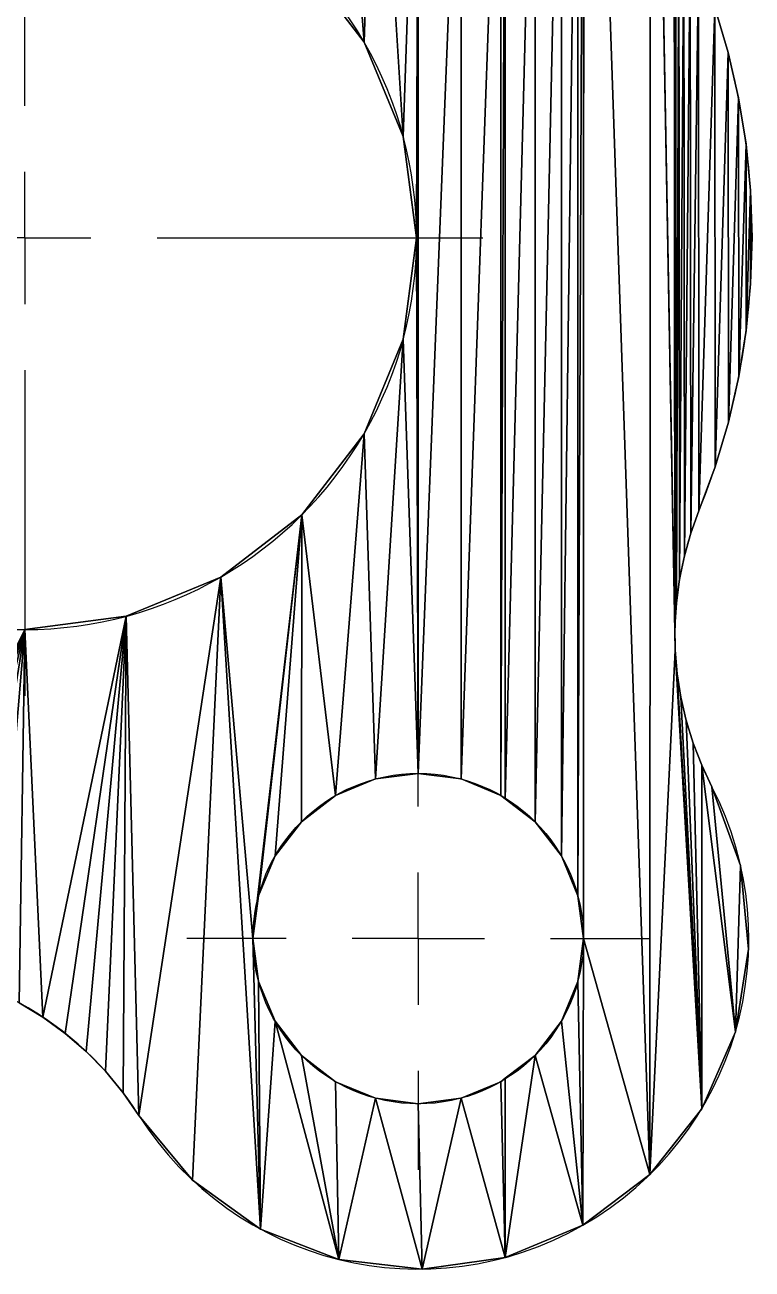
# Model space of a CAD drawing. Header units: inches. Extents: x 403 to 754, y 850 to 935.
# Drawn here: x 723.99 to 751.93, y 852.12 to 899.93 of the extents above; entities that cross this region are included whole.
import ezdxf

# ---------------------------------------------------------------- set-up
doc = ezdxf.new("R2010")
doc.units = ezdxf.units.IN
doc.header["$MEASUREMENT"] = 0
doc.layers.get('0').update_dxf_attribs({"true_color": 0xff5454})
doc.layers.add('INSPECTION_DIMENSIONS', color=7, linetype='Continuous', true_color=0xffffff)

# ---------------------------------------------------------------- blocks, each defined once
blk = doc.blocks.new('SW_CENTERMARKSYMBOL_11')
at = {"layer": 'INSPECTION_DIMENSIONS'}
for p, q in [((0, 5.08), (0, 17.5895)), ((0, 0), (0, 2.54)), ((-5.08, 0), (-17.5895, 0)), ((0, 0), (-2.54, 0)), ((0, 0), (0, -2.54)), ((0, 0), (2.54, 0)), ((5.08, 0), (17.5895, 0)), ((0, -5.08), (0, -17.5895))]:
    blk.add_line(p, q, dxfattribs=at)
blk = doc.blocks.new('SW_CENTERMARKSYMBOL_13')
at = {"layer": 'INSPECTION_DIMENSIONS'}
for p, q in [((0, 5.08), (0, 8.89)), ((0, 0), (0, 2.54)), ((-5.08, 0), (-8.89, 0)), ((0, 0), (-2.54, 0)), ((0, 0), (0, -2.54)), ((0, 0), (2.54, 0)), ((5.08, 0), (8.89, 0)), ((0, -5.08), (0, -8.89))]:
    blk.add_line(p, q, dxfattribs=at)
blk = doc.blocks.new('Group_1')
for p, q in [((332.692, 47.149, 10), (332.692, 47.149)), ((346.674, 46.753), (346.674, 46.753, 10)), ((347.076, 45.003), (347.076, 45.003, 10)), ((334.196, 43.519, 10), (334.196, 43.519)), ((347.365, 43.231), (347.365, 43.231, 10)), ((347.54, 41.445), (347.54, 41.445, 10)), ((334.708, 39.624, 10), (334.708, 39.624)), ((347.599, 39.65), (347.599, 39.65, 10)), ((347.543, 37.856), (347.543, 37.856, 10)), ((347.372, 36.069), (347.372, 36.069, 10)), ((334.196, 35.729, 10), (334.196, 35.729)), ((347.086, 34.297), (347.086, 34.297, 10)), ((346.688, 32.546), (346.688, 32.546, 10)), ((332.692, 32.099, 10), (332.692, 32.099)), ((346.177, 30.825), (346.177, 30.825, 10)), ((330.301, 28.982, 10), (330.301, 28.982)), ((345.558, 29.14), (345.558, 29.14, 10)), ((345.246, 28.283), (345.246, 28.283, 10)), ((344.997, 27.405), (344.997, 27.405, 10)), ((327.184, 26.591, 10), (327.184, 26.591)), ((344.811, 26.512), (344.811, 26.512, 10)), ((344.69, 25.608), (344.69, 25.608, 10)), ((323.554, 25.087, 10), (323.554, 25.087)), ((344.634, 24.697), (344.634, 24.697, 10)), ((344.643, 23.785), (344.643, 23.785, 10)), ((344.719, 22.876), (344.719, 22.876, 10)), ((344.859, 21.974), (344.859, 21.974, 10)), ((345.063, 21.085), (345.063, 21.085, 10)), ((345.331, 20.213), (345.331, 20.213, 10)), ((345.661, 19.362), (345.661, 19.362, 10)), ((333.128, 18.834, 10), (333.128, 18.834)), ((334.772, 19.05, 10), (334.772, 19.05)), ((336.415, 18.834, 10), (336.415, 18.834)), ((331.597, 18.199, 10), (331.597, 18.199)), ((337.947, 18.199, 10), (337.947, 18.199)), ((346.051, 18.538), (346.051, 18.538, 10)), ((338.117, 18.069, 10), (338.117, 18.069)), ((330.282, 17.19, 10), (330.282, 17.19)), ((339.262, 17.19, 10), (339.262, 17.19)), ((329.273, 15.875, 10), (329.273, 15.875)), ((340.271, 15.875, 10), (340.271, 15.875)), ((347.157, 15.509), (347.157, 15.509, 10)), ((328.638, 14.344, 10), (328.638, 14.344)), ((340.906, 14.344, 10), (340.906, 14.344)), ((328.422, 12.7, 10), (328.422, 12.7)), ((341.122, 12.7, 10), (341.122, 12.7)), ((347.466, 12.3), (347.466, 12.3, 10)), ((328.638, 11.056, 10), (328.638, 11.056)), ((340.906, 11.056, 10), (340.906, 11.056)), ((320.347, 9.685), (320.347, 9.685, 10)), ((329.273, 9.525, 10), (329.273, 9.525)), ((340.271, 9.525, 10), (340.271, 9.525)), ((346.956, 9.116), (346.956, 9.116, 10)), ((321.208, 9.059), (321.208, 9.059, 10)), ((322.013, 8.363), (322.013, 8.363, 10)), ((330.282, 8.21, 10), (330.282, 8.21)), ((339.262, 8.21, 10), (339.262, 8.21)), ((322.758, 7.601), (322.758, 7.601, 10)), ((331.597, 7.201, 10), (331.597, 7.201)), ((337.947, 7.201, 10), (337.947, 7.201)), ((338.117, 7.331, 10), (338.117, 7.331)), ((323.436, 6.78), (323.436, 6.78, 10)), ((333.128, 6.566, 10), (333.128, 6.566)), ((334.772, 6.35, 10), (334.772, 6.35)), ((336.415, 6.566, 10), (336.415, 6.566)), ((324.042, 5.905), (324.042, 5.905, 10)), ((345.661, 6.164), (345.661, 6.164, 10)), ((326.099, 3.423), (326.099, 3.423, 10)), ((343.664, 3.632), (343.664, 3.632, 10)), ((328.715, 1.538), (328.715, 1.538, 10)), ((341.094, 1.685), (341.094, 1.685, 10)), ((331.721, 0.372), (331.721, 0.372, 10)), ((334.924, 0.001), (334.924, 0.001, 10)), ((338.117, 0.448), (338.117, 0.448, 10))]:
    blk.add_line(p, q)
at = {"color": 7, "true_color": 0xffffff}
for centre in [(334.772, 12.7, 10), (334.772, 12.7)]:
    blk.add_circle(centre, 6.35, dxfattribs=at)
for centre in [(319.659, 39.624, 10), (319.659, 39.624)]:
    blk.add_arc(centre, 15.05, 269.9999, 90)
for centre, radius, start, end in [((319.659, 39.624, 10), 27.94, 337.9623, 22.1462), ((319.659, 39.624), 27.94, 337.9623, 22.1462), ((357.33, 24.375, 10), 12.7, 157.9623, 207.3647), ((357.33, 24.375), 12.7, 157.9623, 207.3647), ((334.772, 12.7, 10), 12.7, 212.3439, 27.3647), ((334.772, 12.7), 12.7, 212.3439, 27.3647), ((313.313, -0.889, 10), 12.7, 32.3439, 90), ((313.313, -0.889), 12.7, 32.3439, 90)]:
    blk.add_arc(centre, radius, start, end, dxfattribs=at)
at = {"layer": 'INSPECTION_DIMENSIONS'}
for name, p in [('SW_CENTERMARKSYMBOL_11', (319.659, 39.624)), ('SW_CENTERMARKSYMBOL_13', (334.772, 12.7))]:
    blk.add_blockref(name, p, dxfattribs=at)
mesh = blk.add_polyface()
corners = [(328.422, 66.675, 10), (330.301, 50.266, 10), (327.184, 52.657, 10), (328.638, 65.031, 10), (329.273, 63.5, 10), (330.282, 62.185, 10), (331.597, 61.176, 10), (332.692, 47.149, 10), (333.128, 60.541, 10), (334.196, 43.519, 10), (334.772, 60.325, 10), (334.708, 39.624, 10), (293.338, 52.657, 10), (263.345, 67.691, 10), (313.394, 67.691, 10), (296.968, 54.161, 10), (300.863, 54.673, 10), (319.659, 54.673, 10), (314.451, 67.735, 10), (315.501, 67.867, 10), (316.537, 68.086, 10), (317.551, 68.391, 10), (318.535, 68.778, 10), (319.484, 69.247, 10), (320.391, 69.793, 10), (323.554, 54.161, 10), (321.249, 70.412, 10), (322.053, 71.101, 10), (322.796, 71.854, 10), (323.475, 72.667, 10), (324.083, 73.533, 10), (326.152, 76.001, 10), (328.775, 77.87, 10), (328.47, 67.036, 10), (328.638, 68.319, 10), (329.273, 69.85, 10), (331.783, 79.018, 10), (330.282, 71.165, 10), (331.597, 72.174, 10), (333.128, 72.809, 10), (334.984, 79.373, 10), (334.772, 73.025, 10), (334.772, 19.05, 10), (336.415, 60.541, 10)]
mesh.append_faces([[corners[k] for k in face] for face in [(1, 6, 7), (7, 8, 9), (9, 10, 11), (12, 14, 15), (15, 14, 16), (16, 14, 17), (17, 24, 25), (25, 30, 2), (0, 32, 33), (33, 32, 34), (34, 32, 35), (35, 36, 37), (37, 36, 38), (38, 36, 39), (39, 40, 41)]], dxfattribs={"vtx0": -1, "vtx1": -1})
mesh.append_faces([[corners[k] for k in face] for face in [(2, 32, 0), (42, 11, 10)]], dxfattribs={"vtx0": -1, "vtx1": -1, "vtx2": -1})
mesh.append_faces([[corners[k] for k in face] for face in [(0, 1, 2), (1, 0, 3), (1, 3, 4), (1, 4, 5), (1, 5, 6), (7, 6, 8), (9, 8, 10), (12, 13, 14), (17, 14, 18), (17, 18, 19), (17, 19, 20), (17, 20, 21), (17, 21, 22), (17, 22, 23), (17, 23, 24), (25, 24, 26), (25, 26, 27), (25, 27, 28), (25, 28, 29), (25, 29, 30), (2, 30, 31), (2, 31, 32), (35, 32, 36), (39, 36, 40), (42, 10, 43)]], dxfattribs={"vtx0": -1, "vtx2": -1})
mesh = blk.add_polyface()
corners = [(328.422, 66.675), (330.301, 50.266), (327.184, 52.657), (328.638, 65.031), (329.273, 63.5), (330.282, 62.185), (331.597, 61.176), (332.692, 47.149), (333.128, 60.541), (334.196, 43.519), (334.772, 60.325), (334.708, 39.624), (293.338, 52.657), (263.345, 67.691), (313.394, 67.691), (296.968, 54.161), (300.863, 54.673), (319.659, 54.673), (314.451, 67.735), (315.501, 67.867), (316.537, 68.086), (317.551, 68.391), (318.535, 68.778), (319.484, 69.247), (320.391, 69.793), (323.554, 54.161), (321.249, 70.412), (322.053, 71.101), (322.796, 71.854), (323.475, 72.667), (324.083, 73.533), (326.152, 76.001), (328.775, 77.87), (328.47, 67.036), (328.638, 68.319), (329.273, 69.85), (331.783, 79.018), (330.282, 71.165), (331.597, 72.174), (333.128, 72.809), (334.984, 79.373), (334.772, 73.025), (334.772, 19.05), (336.415, 60.541)]
mesh.append_faces([[corners[k] for k in face] for face in [(1, 6, 7), (7, 8, 9), (9, 10, 11), (12, 14, 15), (15, 14, 16), (16, 14, 17), (17, 24, 25), (25, 30, 2), (0, 32, 33), (33, 32, 34), (34, 32, 35), (35, 36, 37), (37, 36, 38), (38, 36, 39), (39, 40, 41)]], dxfattribs={"vtx0": -1, "vtx1": -1})
mesh.append_faces([[corners[k] for k in face] for face in [(2, 32, 0), (42, 11, 10)]], dxfattribs={"vtx0": -1, "vtx1": -1, "vtx2": -1})
mesh.append_faces([[corners[k] for k in face] for face in [(0, 1, 2), (1, 0, 3), (1, 3, 4), (1, 4, 5), (1, 5, 6), (7, 6, 8), (9, 8, 10), (12, 13, 14), (17, 14, 18), (17, 18, 19), (17, 19, 20), (17, 20, 21), (17, 21, 22), (17, 22, 23), (17, 23, 24), (25, 24, 26), (25, 26, 27), (25, 27, 28), (25, 28, 29), (25, 29, 30), (2, 30, 31), (2, 31, 32), (35, 32, 36), (39, 36, 40), (42, 10, 43)]], dxfattribs={"vtx0": -1, "vtx2": -1})
mesh = blk.add_polyface()
corners = [(334.772, 73.025, 10), (334.984, 79.373, 10), (336.415, 72.809, 10), (338.172, 78.912, 10), (337.947, 72.174, 10), (339.262, 71.165, 10), (341.14, 77.663, 10), (340.271, 69.85, 10), (340.906, 68.319, 10), (341.122, 66.675, 10), (341.122, 12.7, 10), (343.699, 75.708, 10), (344.615, 55.538, 10), (344.605, 54.621, 10), (345.684, 73.172, 10), (344.691, 56.452, 10), (344.832, 57.358, 10), (345.039, 58.251, 10), (345.309, 59.127, 10), (345.643, 59.981, 10), (346.036, 60.81, 10), (346.968, 70.218, 10), (347.15, 63.832, 10), (347.467, 67.036, 10), (344.661, 53.706, 10), (344.634, 24.697, 10), (344.69, 25.608, 10), (344.784, 52.797, 10), (344.811, 26.512, 10), (344.971, 51.899, 10), (344.997, 27.405, 10), (345.223, 51.018, 10), (345.246, 28.283, 10), (345.538, 50.157, 10), (345.558, 29.14, 10), (346.161, 48.473, 10), (346.177, 30.825, 10), (346.674, 46.753, 10), (346.688, 32.546, 10), (347.076, 45.003, 10), (347.086, 34.297, 10), (347.365, 43.231, 10), (347.372, 36.069, 10), (347.54, 41.445, 10), (347.543, 37.856, 10), (347.599, 39.65, 10), (343.664, 3.632, 10), (344.643, 23.785, 10), (336.415, 18.834, 10), (336.415, 60.541, 10), (337.947, 61.176, 10), (337.947, 18.199, 10), (338.117, 61.306, 10), (338.117, 18.069, 10), (339.262, 62.185, 10), (339.262, 17.19, 10), (340.271, 63.5, 10), (340.271, 15.875, 10), (340.906, 65.031, 10), (340.906, 14.344, 10)]
mesh.append_faces([[corners[k] for k in face] for face in [(22, 21, 23), (44, 43, 45)]], dxfattribs={"vtx0": -1})
mesh.append_faces([[corners[k] for k in face] for face in [(0, 1, 2), (2, 3, 4), (4, 3, 5), (5, 6, 7), (7, 6, 8), (8, 6, 9), (12, 14, 15), (15, 14, 16), (16, 14, 17), (17, 14, 18), (18, 14, 19), (19, 14, 20), (20, 21, 22), (24, 25, 13), (40, 41, 42), (42, 43, 44), (47, 11, 25)]], dxfattribs={"vtx0": -1, "vtx1": -1})
mesh.append_faces([[corners[k] for k in face] for face in [(9, 6, 10), (25, 11, 13)]], dxfattribs={"vtx0": -1, "vtx1": -1, "vtx2": -1})
mesh.append_faces([[corners[k] for k in face] for face in [(2, 1, 3), (5, 3, 6), (11, 12, 13), (12, 11, 14), (20, 14, 21), (26, 24, 27), (28, 27, 29), (30, 29, 31), (32, 31, 33), (34, 33, 35), (36, 35, 37), (38, 37, 39), (40, 39, 41), (42, 41, 43), (46, 6, 11), (48, 49, 50), (51, 50, 52), (53, 52, 54), (55, 54, 56), (57, 56, 58), (59, 58, 9)]], dxfattribs={"vtx0": -1, "vtx2": -1})
mesh = blk.add_polyface()
corners = [(334.772, 73.025), (334.984, 79.373), (336.415, 72.809), (338.172, 78.912), (337.947, 72.174), (339.262, 71.165), (341.14, 77.663), (340.271, 69.85), (340.906, 68.319), (341.122, 66.675), (341.122, 12.7), (343.699, 75.708), (344.615, 55.538), (344.605, 54.621), (345.684, 73.172), (344.691, 56.452), (344.832, 57.358), (345.039, 58.251), (345.309, 59.127), (345.643, 59.981), (346.036, 60.81), (346.968, 70.218), (347.15, 63.832), (347.467, 67.036), (344.661, 53.706), (344.634, 24.697), (344.69, 25.608), (344.784, 52.797), (344.811, 26.512), (344.971, 51.899), (344.997, 27.405), (345.223, 51.018), (345.246, 28.283), (345.538, 50.157), (345.558, 29.14), (346.161, 48.473), (346.177, 30.825), (346.674, 46.753), (346.688, 32.546), (347.076, 45.003), (347.086, 34.297), (347.365, 43.231), (347.372, 36.069), (347.54, 41.445), (347.543, 37.856), (347.599, 39.65), (343.664, 3.632), (344.643, 23.785), (336.415, 18.834), (336.415, 60.541), (337.947, 61.176), (337.947, 18.199), (338.117, 61.306), (338.117, 18.069), (339.262, 62.185), (339.262, 17.19), (340.271, 63.5), (340.271, 15.875), (340.906, 65.031), (340.906, 14.344)]
mesh.append_faces([[corners[k] for k in face] for face in [(22, 21, 23), (44, 43, 45)]], dxfattribs={"vtx0": -1})
mesh.append_faces([[corners[k] for k in face] for face in [(0, 1, 2), (2, 3, 4), (4, 3, 5), (5, 6, 7), (7, 6, 8), (8, 6, 9), (12, 14, 15), (15, 14, 16), (16, 14, 17), (17, 14, 18), (18, 14, 19), (19, 14, 20), (20, 21, 22), (24, 25, 13), (40, 41, 42), (42, 43, 44), (47, 11, 25)]], dxfattribs={"vtx0": -1, "vtx1": -1})
mesh.append_faces([[corners[k] for k in face] for face in [(9, 6, 10), (25, 11, 13)]], dxfattribs={"vtx0": -1, "vtx1": -1, "vtx2": -1})
mesh.append_faces([[corners[k] for k in face] for face in [(2, 1, 3), (5, 3, 6), (11, 12, 13), (12, 11, 14), (20, 14, 21), (26, 24, 27), (28, 27, 29), (30, 29, 31), (32, 31, 33), (34, 33, 35), (36, 35, 37), (38, 37, 39), (40, 39, 41), (42, 41, 43), (46, 6, 11), (48, 49, 50), (51, 50, 52), (53, 52, 54), (55, 54, 56), (57, 56, 58), (59, 58, 9)]], dxfattribs={"vtx0": -1, "vtx2": -1})
mesh = blk.add_polyface()
corners = [(344.634, 24.697, 10), (344.661, 53.706, 10), (344.69, 25.608, 10), (344.784, 52.797, 10), (344.811, 26.512, 10), (344.971, 51.899, 10), (344.997, 27.405, 10), (345.223, 51.018, 10), (345.246, 28.283, 10), (345.538, 50.157, 10), (345.558, 29.14, 10), (346.161, 48.473, 10), (346.177, 30.825, 10), (346.674, 46.753, 10), (346.688, 32.546, 10), (347.076, 45.003, 10), (347.086, 34.297, 10), (331.721, 0.372, 10), (333.128, 6.566, 10), (334.924, 0.001, 10), (334.772, 6.35, 10), (336.415, 6.566, 10), (338.117, 0.448, 10), (337.947, 7.201, 10), (338.117, 7.331, 10), (339.262, 8.21, 10), (341.094, 1.685, 10), (340.271, 9.525, 10), (340.906, 11.056, 10), (341.122, 12.7, 10), (343.664, 3.632, 10), (341.14, 77.663, 10), (343.699, 75.708, 10), (344.643, 23.785, 10), (345.661, 6.164, 10), (344.719, 22.876, 10), (344.859, 21.974, 10), (345.063, 21.085, 10), (345.331, 20.213, 10), (345.661, 19.362, 10), (346.956, 9.116, 10), (346.051, 18.538, 10), (347.157, 15.509, 10), (347.466, 12.3, 10), (333.128, 18.834, 10), (332.692, 32.099, 10), (334.196, 35.729, 10), (334.772, 19.05, 10), (334.708, 39.624, 10), (336.415, 60.541, 10), (336.415, 18.834, 10), (337.947, 61.176, 10), (337.947, 18.199, 10), (338.117, 61.306, 10), (338.117, 18.069, 10), (339.262, 62.185, 10), (339.262, 17.19, 10), (340.271, 63.5, 10), (340.271, 15.875, 10), (340.906, 65.031, 10), (340.906, 14.344, 10), (341.122, 66.675, 10)]
mesh.append_faces([[corners[k] for k in face] for face in [(40, 42, 43)]], dxfattribs={"vtx0": -1})
mesh.append_faces([[corners[k] for k in face] for face in [(0, 1, 2), (2, 3, 4), (4, 5, 6), (6, 7, 8), (8, 9, 10), (10, 11, 12), (12, 13, 14), (14, 15, 16), (17, 18, 19), (19, 21, 22), (22, 25, 26), (26, 29, 30), (30, 33, 34), (34, 39, 40), (44, 46, 47), (47, 49, 50), (50, 51, 52), (52, 53, 54), (54, 55, 56), (56, 57, 58), (58, 59, 60), (60, 61, 29)]], dxfattribs={"vtx0": -1, "vtx1": -1})
mesh.append_faces([[corners[k] for k in face] for face in [(30, 29, 31), (30, 32, 33)]], dxfattribs={"vtx0": -1, "vtx1": -1, "vtx2": -1})
mesh.append_faces([[corners[k] for k in face] for face in [(19, 18, 20), (19, 20, 21), (22, 21, 23), (22, 23, 24), (22, 24, 25), (26, 25, 27), (26, 27, 28), (26, 28, 29), (34, 33, 35), (34, 35, 36), (34, 36, 37), (34, 37, 38), (34, 38, 39), (40, 39, 41), (40, 41, 42), (44, 45, 46), (47, 46, 48)]], dxfattribs={"vtx0": -1, "vtx2": -1})
mesh = blk.add_polyface()
corners = [(344.634, 24.697), (344.661, 53.706), (344.69, 25.608), (344.784, 52.797), (344.811, 26.512), (344.971, 51.899), (344.997, 27.405), (345.223, 51.018), (345.246, 28.283), (345.538, 50.157), (345.558, 29.14), (346.161, 48.473), (346.177, 30.825), (346.674, 46.753), (346.688, 32.546), (347.076, 45.003), (347.086, 34.297), (331.721, 0.372), (333.128, 6.566), (334.924, 0.001), (334.772, 6.35), (336.415, 6.566), (338.117, 0.448), (337.947, 7.201), (338.117, 7.331), (339.262, 8.21), (341.094, 1.685), (340.271, 9.525), (340.906, 11.056), (341.122, 12.7), (343.664, 3.632), (341.14, 77.663), (343.699, 75.708), (344.643, 23.785), (345.661, 6.164), (344.719, 22.876), (344.859, 21.974), (345.063, 21.085), (345.331, 20.213), (345.661, 19.362), (346.956, 9.116), (346.051, 18.538), (347.157, 15.509), (347.466, 12.3), (333.128, 18.834), (332.692, 32.099), (334.196, 35.729), (334.772, 19.05), (334.708, 39.624), (336.415, 60.541), (336.415, 18.834), (337.947, 61.176), (337.947, 18.199), (338.117, 61.306), (338.117, 18.069), (339.262, 62.185), (339.262, 17.19), (340.271, 63.5), (340.271, 15.875), (340.906, 65.031), (340.906, 14.344), (341.122, 66.675)]
mesh.append_faces([[corners[k] for k in face] for face in [(40, 42, 43)]], dxfattribs={"vtx0": -1})
mesh.append_faces([[corners[k] for k in face] for face in [(0, 1, 2), (2, 3, 4), (4, 5, 6), (6, 7, 8), (8, 9, 10), (10, 11, 12), (12, 13, 14), (14, 15, 16), (17, 18, 19), (19, 21, 22), (22, 25, 26), (26, 29, 30), (30, 33, 34), (34, 39, 40), (44, 46, 47), (47, 49, 50), (50, 51, 52), (52, 53, 54), (54, 55, 56), (56, 57, 58), (58, 59, 60), (60, 61, 29)]], dxfattribs={"vtx0": -1, "vtx1": -1})
mesh.append_faces([[corners[k] for k in face] for face in [(30, 29, 31), (30, 32, 33)]], dxfattribs={"vtx0": -1, "vtx1": -1, "vtx2": -1})
mesh.append_faces([[corners[k] for k in face] for face in [(19, 18, 20), (19, 20, 21), (22, 21, 23), (22, 23, 24), (22, 24, 25), (26, 25, 27), (26, 27, 28), (26, 28, 29), (34, 33, 35), (34, 35, 36), (34, 36, 37), (34, 37, 38), (34, 38, 39), (40, 39, 41), (40, 41, 42), (44, 45, 46), (47, 46, 48)]], dxfattribs={"vtx0": -1, "vtx2": -1})
mesh = blk.add_polyface()
corners = [(330.301, 50.266, 10), (332.692, 47.149), (332.692, 47.149, 10), (330.301, 50.266)]
mesh.append_faces([[corners[k] for k in face] for face in [(0, 1, 2), (1, 0, 3)]], dxfattribs={"vtx0": -1})
mesh = blk.add_polyface()
corners = [(346.161, 48.473), (346.674, 46.753, 10), (346.674, 46.753), (346.161, 48.473, 10)]
mesh.append_faces([[corners[k] for k in face] for face in [(0, 1, 2), (1, 0, 3)]], dxfattribs={"vtx0": -1})
mesh = blk.add_polyface()
corners = [(332.692, 47.149, 10), (334.196, 43.519), (334.196, 43.519, 10), (332.692, 47.149)]
mesh.append_faces([[corners[k] for k in face] for face in [(0, 1, 2), (1, 0, 3)]], dxfattribs={"vtx0": -1})
mesh = blk.add_polyface()
corners = [(346.674, 46.753), (347.076, 45.003, 10), (347.076, 45.003), (346.674, 46.753, 10)]
mesh.append_faces([[corners[k] for k in face] for face in [(0, 1, 2), (1, 0, 3)]], dxfattribs={"vtx0": -1})
mesh = blk.add_polyface()
corners = [(347.076, 45.003), (347.365, 43.231, 10), (347.365, 43.231), (347.076, 45.003, 10)]
mesh.append_faces([[corners[k] for k in face] for face in [(0, 1, 2), (1, 0, 3)]], dxfattribs={"vtx0": -1})
mesh = blk.add_polyface()
corners = [(334.196, 43.519, 10), (334.708, 39.624), (334.708, 39.624, 10), (334.196, 43.519)]
mesh.append_faces([[corners[k] for k in face] for face in [(0, 1, 2), (1, 0, 3)]], dxfattribs={"vtx0": -1})
mesh = blk.add_polyface()
corners = [(347.365, 43.231), (347.54, 41.445, 10), (347.54, 41.445), (347.365, 43.231, 10)]
mesh.append_faces([[corners[k] for k in face] for face in [(0, 1, 2), (1, 0, 3)]], dxfattribs={"vtx0": -1})
mesh = blk.add_polyface()
corners = [(347.54, 41.445), (347.599, 39.65, 10), (347.599, 39.65), (347.54, 41.445, 10)]
mesh.append_faces([[corners[k] for k in face] for face in [(0, 1, 2), (1, 0, 3)]], dxfattribs={"vtx0": -1})
mesh = blk.add_polyface()
corners = [(334.708, 39.624, 10), (334.196, 35.729), (334.196, 35.729, 10), (334.708, 39.624)]
mesh.append_faces([[corners[k] for k in face] for face in [(0, 1, 2), (1, 0, 3)]], dxfattribs={"vtx0": -1})
mesh = blk.add_polyface()
corners = [(347.599, 39.65), (347.543, 37.856, 10), (347.543, 37.856), (347.599, 39.65, 10)]
mesh.append_faces([[corners[k] for k in face] for face in [(0, 1, 2), (1, 0, 3)]], dxfattribs={"vtx0": -1})
mesh = blk.add_polyface()
corners = [(347.543, 37.856), (347.372, 36.069, 10), (347.372, 36.069), (347.543, 37.856, 10)]
mesh.append_faces([[corners[k] for k in face] for face in [(0, 1, 2), (1, 0, 3)]], dxfattribs={"vtx0": -1})
mesh = blk.add_polyface()
corners = [(347.372, 36.069), (347.086, 34.297, 10), (347.086, 34.297), (347.372, 36.069, 10)]
mesh.append_faces([[corners[k] for k in face] for face in [(0, 1, 2), (1, 0, 3)]], dxfattribs={"vtx0": -1})
mesh = blk.add_polyface()
corners = [(334.196, 35.729, 10), (332.692, 32.099), (332.692, 32.099, 10), (334.196, 35.729)]
mesh.append_faces([[corners[k] for k in face] for face in [(0, 1, 2), (1, 0, 3)]], dxfattribs={"vtx0": -1})
mesh = blk.add_polyface()
corners = [(347.086, 34.297), (346.688, 32.546, 10), (346.688, 32.546), (347.086, 34.297, 10)]
mesh.append_faces([[corners[k] for k in face] for face in [(0, 1, 2), (1, 0, 3)]], dxfattribs={"vtx0": -1})
mesh = blk.add_polyface()
corners = [(346.688, 32.546), (346.177, 30.825, 10), (346.177, 30.825), (346.688, 32.546, 10)]
mesh.append_faces([[corners[k] for k in face] for face in [(0, 1, 2), (1, 0, 3)]], dxfattribs={"vtx0": -1})
mesh = blk.add_polyface()
corners = [(289.634, 9.685, 10), (290.221, 28.982, 10), (290.545, 10.237, 10), (293.338, 26.591, 10), (291.498, 10.711, 10), (292.488, 11.103, 10), (293.507, 11.411, 10), (296.968, 25.087, 10), (294.548, 11.633, 10), (295.604, 11.766, 10), (296.668, 11.811, 10), (313.313, 11.811, 10), (300.863, 24.574, 10), (319.659, 24.574, 10), (314.376, 11.766, 10), (315.433, 11.633, 10), (316.474, 11.411, 10), (317.493, 11.103, 10), (318.483, 10.711, 10), (319.436, 10.237, 10), (320.347, 9.685, 10), (323.554, 25.087, 10), (321.208, 9.059, 10), (322.013, 8.363, 10), (322.758, 7.601, 10), (323.436, 6.78, 10), (324.042, 5.905, 10), (327.184, 26.591, 10), (326.099, 3.423, 10), (328.715, 1.538, 10), (328.422, 12.7, 10), (328.638, 11.056, 10), (329.273, 9.525, 10), (331.721, 0.372, 10), (330.282, 8.21, 10), (331.597, 7.201, 10), (333.128, 6.566, 10), (330.301, 28.982, 10), (328.638, 14.344, 10), (329.273, 15.875, 10), (330.282, 17.19, 10), (331.597, 18.199, 10), (332.692, 32.099, 10), (333.128, 18.834, 10)]
mesh.append_faces([[corners[k] for k in face] for face in [(0, 1, 2), (2, 3, 4), (4, 3, 5), (5, 3, 6), (6, 7, 8), (8, 7, 9), (9, 7, 10), (10, 7, 11), (11, 13, 14), (14, 13, 15), (15, 13, 16), (16, 13, 17), (17, 13, 18), (18, 13, 19), (19, 13, 20), (20, 21, 22), (22, 21, 23), (23, 21, 24), (24, 21, 25), (25, 21, 26), (26, 27, 28), (28, 27, 29), (29, 32, 33), (37, 30, 27), (30, 37, 38), (38, 37, 39), (39, 37, 40), (40, 37, 41), (41, 42, 43)]], dxfattribs={"vtx0": -1, "vtx1": -1})
mesh.append_faces([[corners[k] for k in face] for face in [(29, 27, 30)]], dxfattribs={"vtx0": -1, "vtx1": -1, "vtx2": -1})
mesh.append_faces([[corners[k] for k in face] for face in [(2, 1, 3), (6, 3, 7), (11, 7, 12), (11, 12, 13), (20, 13, 21), (26, 21, 27), (29, 30, 31), (29, 31, 32), (33, 32, 34), (33, 34, 35), (33, 35, 36), (41, 37, 42)]], dxfattribs={"vtx0": -1, "vtx2": -1})
mesh = blk.add_polyface()
corners = [(289.634, 9.685), (290.221, 28.982), (290.545, 10.237), (293.338, 26.591), (291.498, 10.711), (292.488, 11.103), (293.507, 11.411), (296.968, 25.087), (294.548, 11.633), (295.604, 11.766), (296.668, 11.811), (313.313, 11.811), (300.863, 24.574), (319.659, 24.574), (314.376, 11.766), (315.433, 11.633), (316.474, 11.411), (317.493, 11.103), (318.483, 10.711), (319.436, 10.237), (320.347, 9.685), (323.554, 25.087), (321.208, 9.059), (322.013, 8.363), (322.758, 7.601), (323.436, 6.78), (324.042, 5.905), (327.184, 26.591), (326.099, 3.423), (328.715, 1.538), (328.422, 12.7), (328.638, 11.056), (329.273, 9.525), (331.721, 0.372), (330.282, 8.21), (331.597, 7.201), (333.128, 6.566), (330.301, 28.982), (328.638, 14.344), (329.273, 15.875), (330.282, 17.19), (331.597, 18.199), (332.692, 32.099), (333.128, 18.834)]
mesh.append_faces([[corners[k] for k in face] for face in [(0, 1, 2), (2, 3, 4), (4, 3, 5), (5, 3, 6), (6, 7, 8), (8, 7, 9), (9, 7, 10), (10, 7, 11), (11, 13, 14), (14, 13, 15), (15, 13, 16), (16, 13, 17), (17, 13, 18), (18, 13, 19), (19, 13, 20), (20, 21, 22), (22, 21, 23), (23, 21, 24), (24, 21, 25), (25, 21, 26), (26, 27, 28), (28, 27, 29), (29, 32, 33), (37, 30, 27), (30, 37, 38), (38, 37, 39), (39, 37, 40), (40, 37, 41), (41, 42, 43)]], dxfattribs={"vtx0": -1, "vtx1": -1})
mesh.append_faces([[corners[k] for k in face] for face in [(29, 27, 30)]], dxfattribs={"vtx0": -1, "vtx1": -1, "vtx2": -1})
mesh.append_faces([[corners[k] for k in face] for face in [(2, 1, 3), (6, 3, 7), (11, 7, 12), (11, 12, 13), (20, 13, 21), (26, 21, 27), (29, 30, 31), (29, 31, 32), (33, 32, 34), (33, 34, 35), (33, 35, 36), (41, 37, 42)]], dxfattribs={"vtx0": -1, "vtx2": -1})
mesh = blk.add_polyface()
corners = [(332.692, 32.099, 10), (330.301, 28.982), (330.301, 28.982, 10), (332.692, 32.099)]
mesh.append_faces([[corners[k] for k in face] for face in [(0, 1, 2), (1, 0, 3)]], dxfattribs={"vtx0": -1})
mesh = blk.add_polyface()
corners = [(346.177, 30.825), (345.558, 29.14, 10), (345.558, 29.14), (346.177, 30.825, 10)]
mesh.append_faces([[corners[k] for k in face] for face in [(0, 1, 2), (1, 0, 3)]], dxfattribs={"vtx0": -1})
mesh = blk.add_polyface()
corners = [(327.184, 26.591, 10), (330.301, 28.982), (327.184, 26.591), (330.301, 28.982, 10)]
mesh.append_faces([[corners[k] for k in face] for face in [(0, 1, 2), (1, 0, 3)]], dxfattribs={"vtx0": -1})
mesh = blk.add_polyface()
corners = [(345.558, 29.14), (345.246, 28.283, 10), (345.246, 28.283), (345.558, 29.14, 10)]
mesh.append_faces([[corners[k] for k in face] for face in [(0, 1, 2), (1, 0, 3)]], dxfattribs={"vtx0": -1})
mesh = blk.add_polyface()
corners = [(345.246, 28.283), (344.997, 27.405, 10), (344.997, 27.405), (345.246, 28.283, 10)]
mesh.append_faces([[corners[k] for k in face] for face in [(0, 1, 2), (1, 0, 3)]], dxfattribs={"vtx0": -1})
mesh = blk.add_polyface()
corners = [(344.997, 27.405), (344.811, 26.512, 10), (344.811, 26.512), (344.997, 27.405, 10)]
mesh.append_faces([[corners[k] for k in face] for face in [(0, 1, 2), (1, 0, 3)]], dxfattribs={"vtx0": -1})
mesh = blk.add_polyface()
corners = [(323.554, 25.087, 10), (327.184, 26.591), (323.554, 25.087), (327.184, 26.591, 10)]
mesh.append_faces([[corners[k] for k in face] for face in [(0, 1, 2), (1, 0, 3)]], dxfattribs={"vtx0": -1})
mesh = blk.add_polyface()
corners = [(344.811, 26.512), (344.69, 25.608, 10), (344.69, 25.608), (344.811, 26.512, 10)]
mesh.append_faces([[corners[k] for k in face] for face in [(0, 1, 2), (1, 0, 3)]], dxfattribs={"vtx0": -1})
mesh = blk.add_polyface()
corners = [(344.69, 25.608), (344.634, 24.697, 10), (344.634, 24.697), (344.69, 25.608, 10)]
mesh.append_faces([[corners[k] for k in face] for face in [(0, 1, 2), (1, 0, 3)]], dxfattribs={"vtx0": -1})
mesh = blk.add_polyface()
corners = [(319.659, 24.574, 10), (323.554, 25.087), (319.659, 24.574), (323.554, 25.087, 10)]
mesh.append_faces([[corners[k] for k in face] for face in [(0, 1, 2), (1, 0, 3)]], dxfattribs={"vtx0": -1})
mesh = blk.add_polyface()
corners = [(344.634, 24.697), (344.643, 23.785, 10), (344.643, 23.785), (344.634, 24.697, 10)]
mesh.append_faces([[corners[k] for k in face] for face in [(0, 1, 2), (1, 0, 3)]], dxfattribs={"vtx0": -1})
mesh = blk.add_polyface()
corners = [(344.643, 23.785), (344.719, 22.876, 10), (344.719, 22.876), (344.643, 23.785, 10)]
mesh.append_faces([[corners[k] for k in face] for face in [(0, 1, 2), (1, 0, 3)]], dxfattribs={"vtx0": -1})
mesh = blk.add_polyface()
corners = [(344.719, 22.876), (344.859, 21.974, 10), (344.859, 21.974), (344.719, 22.876, 10)]
mesh.append_faces([[corners[k] for k in face] for face in [(0, 1, 2), (1, 0, 3)]], dxfattribs={"vtx0": -1})
mesh = blk.add_polyface()
corners = [(344.859, 21.974), (345.063, 21.085, 10), (345.063, 21.085), (344.859, 21.974, 10)]
mesh.append_faces([[corners[k] for k in face] for face in [(0, 1, 2), (1, 0, 3)]], dxfattribs={"vtx0": -1})
mesh = blk.add_polyface()
corners = [(345.063, 21.085), (345.331, 20.213, 10), (345.331, 20.213), (345.063, 21.085, 10)]
mesh.append_faces([[corners[k] for k in face] for face in [(0, 1, 2), (1, 0, 3)]], dxfattribs={"vtx0": -1})
mesh = blk.add_polyface()
corners = [(345.331, 20.213), (345.661, 19.362, 10), (345.661, 19.362), (345.331, 20.213, 10)]
mesh.append_faces([[corners[k] for k in face] for face in [(0, 1, 2), (1, 0, 3)]], dxfattribs={"vtx0": -1})
mesh = blk.add_polyface()
corners = [(345.661, 19.362), (346.051, 18.538, 10), (346.051, 18.538), (345.661, 19.362, 10)]
mesh.append_faces([[corners[k] for k in face] for face in [(0, 1, 2), (1, 0, 3)]], dxfattribs={"vtx0": -1})
mesh = blk.add_polyface()
corners = [(333.128, 18.834, 10), (331.597, 18.199), (333.128, 18.834), (331.597, 18.199, 10)]
mesh.append_faces([[corners[k] for k in face] for face in [(0, 1, 2), (1, 0, 3)]], dxfattribs={"vtx0": -1})
mesh = blk.add_polyface()
corners = [(334.772, 19.05, 10), (333.128, 18.834), (334.772, 19.05), (333.128, 18.834, 10)]
mesh.append_faces([[corners[k] for k in face] for face in [(0, 1, 2), (1, 0, 3)]], dxfattribs={"vtx0": -1})
mesh = blk.add_polyface()
corners = [(336.415, 18.834, 10), (334.772, 19.05), (336.415, 18.834), (334.772, 19.05, 10)]
mesh.append_faces([[corners[k] for k in face] for face in [(0, 1, 2), (1, 0, 3)]], dxfattribs={"vtx0": -1})
mesh = blk.add_polyface()
corners = [(337.947, 18.199, 10), (336.415, 18.834), (337.947, 18.199), (336.415, 18.834, 10)]
mesh.append_faces([[corners[k] for k in face] for face in [(0, 1, 2), (1, 0, 3)]], dxfattribs={"vtx0": -1})
mesh = blk.add_polyface()
corners = [(331.597, 18.199, 10), (330.282, 17.19), (331.597, 18.199), (330.282, 17.19, 10)]
mesh.append_faces([[corners[k] for k in face] for face in [(0, 1, 2), (1, 0, 3)]], dxfattribs={"vtx0": -1})
mesh = blk.add_polyface()
corners = [(338.117, 18.069, 10), (337.947, 18.199), (338.117, 18.069), (337.947, 18.199, 10)]
mesh.append_faces([[corners[k] for k in face] for face in [(0, 1, 2), (1, 0, 3)]], dxfattribs={"vtx0": -1})
mesh = blk.add_polyface()
corners = [(346.051, 18.538), (347.157, 15.509, 10), (347.157, 15.509), (346.051, 18.538, 10)]
mesh.append_faces([[corners[k] for k in face] for face in [(0, 1, 2), (1, 0, 3)]], dxfattribs={"vtx0": -1})
mesh = blk.add_polyface()
corners = [(339.262, 17.19, 10), (338.117, 18.069), (339.262, 17.19), (338.117, 18.069, 10)]
mesh.append_faces([[corners[k] for k in face] for face in [(0, 1, 2), (1, 0, 3)]], dxfattribs={"vtx0": -1})
mesh = blk.add_polyface()
corners = [(330.282, 17.19), (329.273, 15.875, 10), (329.273, 15.875), (330.282, 17.19, 10)]
mesh.append_faces([[corners[k] for k in face] for face in [(0, 1, 2), (1, 0, 3)]], dxfattribs={"vtx0": -1})
mesh = blk.add_polyface()
corners = [(339.262, 17.19, 10), (340.271, 15.875), (340.271, 15.875, 10), (339.262, 17.19)]
mesh.append_faces([[corners[k] for k in face] for face in [(0, 1, 2), (1, 0, 3)]], dxfattribs={"vtx0": -1})
mesh = blk.add_polyface()
corners = [(329.273, 15.875), (328.638, 14.344, 10), (328.638, 14.344), (329.273, 15.875, 10)]
mesh.append_faces([[corners[k] for k in face] for face in [(0, 1, 2), (1, 0, 3)]], dxfattribs={"vtx0": -1})
mesh = blk.add_polyface()
corners = [(340.271, 15.875, 10), (340.906, 14.344), (340.906, 14.344, 10), (340.271, 15.875)]
mesh.append_faces([[corners[k] for k in face] for face in [(0, 1, 2), (1, 0, 3)]], dxfattribs={"vtx0": -1})
mesh = blk.add_polyface()
corners = [(347.157, 15.509), (347.466, 12.3, 10), (347.466, 12.3), (347.157, 15.509, 10)]
mesh.append_faces([[corners[k] for k in face] for face in [(0, 1, 2), (1, 0, 3)]], dxfattribs={"vtx0": -1})
mesh = blk.add_polyface()
corners = [(328.638, 14.344), (328.422, 12.7, 10), (328.422, 12.7), (328.638, 14.344, 10)]
mesh.append_faces([[corners[k] for k in face] for face in [(0, 1, 2), (1, 0, 3)]], dxfattribs={"vtx0": -1})
mesh = blk.add_polyface()
corners = [(340.906, 14.344, 10), (341.122, 12.7), (341.122, 12.7, 10), (340.906, 14.344)]
mesh.append_faces([[corners[k] for k in face] for face in [(0, 1, 2), (1, 0, 3)]], dxfattribs={"vtx0": -1})
mesh = blk.add_polyface()
corners = [(328.422, 12.7), (328.638, 11.056, 10), (328.638, 11.056), (328.422, 12.7, 10)]
mesh.append_faces([[corners[k] for k in face] for face in [(0, 1, 2), (1, 0, 3)]], dxfattribs={"vtx0": -1})
mesh = blk.add_polyface()
corners = [(341.122, 12.7, 10), (340.906, 11.056), (340.906, 11.056, 10), (341.122, 12.7)]
mesh.append_faces([[corners[k] for k in face] for face in [(0, 1, 2), (1, 0, 3)]], dxfattribs={"vtx0": -1})
mesh = blk.add_polyface()
corners = [(347.466, 12.3), (346.956, 9.116, 10), (346.956, 9.116), (347.466, 12.3, 10)]
mesh.append_faces([[corners[k] for k in face] for face in [(0, 1, 2), (1, 0, 3)]], dxfattribs={"vtx0": -1})
mesh = blk.add_polyface()
corners = [(328.638, 11.056), (329.273, 9.525, 10), (329.273, 9.525), (328.638, 11.056, 10)]
mesh.append_faces([[corners[k] for k in face] for face in [(0, 1, 2), (1, 0, 3)]], dxfattribs={"vtx0": -1})
mesh = blk.add_polyface()
corners = [(340.906, 11.056, 10), (340.271, 9.525), (340.271, 9.525, 10), (340.906, 11.056)]
mesh.append_faces([[corners[k] for k in face] for face in [(0, 1, 2), (1, 0, 3)]], dxfattribs={"vtx0": -1})
mesh = blk.add_polyface()
corners = [(320.347, 9.685, 10), (319.436, 10.237), (320.347, 9.685), (319.436, 10.237, 10)]
mesh.append_faces([[corners[k] for k in face] for face in [(0, 1, 2), (1, 0, 3)]], dxfattribs={"vtx0": -1})
mesh = blk.add_polyface()
corners = [(321.208, 9.059, 10), (320.347, 9.685), (321.208, 9.059), (320.347, 9.685, 10)]
mesh.append_faces([[corners[k] for k in face] for face in [(0, 1, 2), (1, 0, 3)]], dxfattribs={"vtx0": -1})
mesh = blk.add_polyface()
corners = [(329.273, 9.525), (330.282, 8.21, 10), (330.282, 8.21), (329.273, 9.525, 10)]
mesh.append_faces([[corners[k] for k in face] for face in [(0, 1, 2), (1, 0, 3)]], dxfattribs={"vtx0": -1})
mesh = blk.add_polyface()
corners = [(340.271, 9.525, 10), (339.262, 8.21), (339.262, 8.21, 10), (340.271, 9.525)]
mesh.append_faces([[corners[k] for k in face] for face in [(0, 1, 2), (1, 0, 3)]], dxfattribs={"vtx0": -1})
mesh = blk.add_polyface()
corners = [(346.956, 9.116), (345.661, 6.164, 10), (345.661, 6.164), (346.956, 9.116, 10)]
mesh.append_faces([[corners[k] for k in face] for face in [(0, 1, 2), (1, 0, 3)]], dxfattribs={"vtx0": -1})
mesh = blk.add_polyface()
corners = [(322.013, 8.363, 10), (321.208, 9.059), (322.013, 8.363), (321.208, 9.059, 10)]
mesh.append_faces([[corners[k] for k in face] for face in [(0, 1, 2), (1, 0, 3)]], dxfattribs={"vtx0": -1})
mesh = blk.add_polyface()
corners = [(322.013, 8.363, 10), (322.758, 7.601), (322.758, 7.601, 10), (322.013, 8.363)]
mesh.append_faces([[corners[k] for k in face] for face in [(0, 1, 2), (1, 0, 3)]], dxfattribs={"vtx0": -1})
mesh = blk.add_polyface()
corners = [(330.282, 8.21, 10), (331.597, 7.201), (330.282, 8.21), (331.597, 7.201, 10)]
mesh.append_faces([[corners[k] for k in face] for face in [(0, 1, 2), (1, 0, 3)]], dxfattribs={"vtx0": -1})
mesh = blk.add_polyface()
corners = [(338.117, 7.331, 10), (339.262, 8.21), (338.117, 7.331), (339.262, 8.21, 10)]
mesh.append_faces([[corners[k] for k in face] for face in [(0, 1, 2), (1, 0, 3)]], dxfattribs={"vtx0": -1})
mesh = blk.add_polyface()
corners = [(322.758, 7.601, 10), (323.436, 6.78), (323.436, 6.78, 10), (322.758, 7.601)]
mesh.append_faces([[corners[k] for k in face] for face in [(0, 1, 2), (1, 0, 3)]], dxfattribs={"vtx0": -1})
mesh = blk.add_polyface()
corners = [(331.597, 7.201, 10), (333.128, 6.566), (331.597, 7.201), (333.128, 6.566, 10)]
mesh.append_faces([[corners[k] for k in face] for face in [(0, 1, 2), (1, 0, 3)]], dxfattribs={"vtx0": -1})
mesh = blk.add_polyface()
corners = [(336.415, 6.566, 10), (337.947, 7.201), (336.415, 6.566), (337.947, 7.201, 10)]
mesh.append_faces([[corners[k] for k in face] for face in [(0, 1, 2), (1, 0, 3)]], dxfattribs={"vtx0": -1})
mesh = blk.add_polyface()
corners = [(337.947, 7.201, 10), (338.117, 7.331), (337.947, 7.201), (338.117, 7.331, 10)]
mesh.append_faces([[corners[k] for k in face] for face in [(0, 1, 2), (1, 0, 3)]], dxfattribs={"vtx0": -1})
mesh = blk.add_polyface()
corners = [(323.436, 6.78, 10), (324.042, 5.905), (324.042, 5.905, 10), (323.436, 6.78)]
mesh.append_faces([[corners[k] for k in face] for face in [(0, 1, 2), (1, 0, 3)]], dxfattribs={"vtx0": -1})
mesh = blk.add_polyface()
corners = [(333.128, 6.566, 10), (334.772, 6.35), (333.128, 6.566), (334.772, 6.35, 10)]
mesh.append_faces([[corners[k] for k in face] for face in [(0, 1, 2), (1, 0, 3)]], dxfattribs={"vtx0": -1})
mesh = blk.add_polyface()
corners = [(334.772, 6.35, 10), (336.415, 6.566), (334.772, 6.35), (336.415, 6.566, 10)]
mesh.append_faces([[corners[k] for k in face] for face in [(0, 1, 2), (1, 0, 3)]], dxfattribs={"vtx0": -1})
mesh = blk.add_polyface()
corners = [(324.042, 5.905, 10), (326.099, 3.423), (326.099, 3.423, 10), (324.042, 5.905)]
mesh.append_faces([[corners[k] for k in face] for face in [(0, 1, 2), (1, 0, 3)]], dxfattribs={"vtx0": -1})
mesh = blk.add_polyface()
corners = [(345.661, 6.164), (343.664, 3.632, 10), (343.664, 3.632), (345.661, 6.164, 10)]
mesh.append_faces([[corners[k] for k in face] for face in [(0, 1, 2), (1, 0, 3)]], dxfattribs={"vtx0": -1})
mesh = blk.add_polyface()
corners = [(328.715, 1.538, 10), (326.099, 3.423), (328.715, 1.538), (326.099, 3.423, 10)]
mesh.append_faces([[corners[k] for k in face] for face in [(0, 1, 2), (1, 0, 3)]], dxfattribs={"vtx0": -1})
mesh = blk.add_polyface()
corners = [(343.664, 3.632, 10), (341.094, 1.685), (343.664, 3.632), (341.094, 1.685, 10)]
mesh.append_faces([[corners[k] for k in face] for face in [(0, 1, 2), (1, 0, 3)]], dxfattribs={"vtx0": -1})
mesh = blk.add_polyface()
corners = [(331.721, 0.372, 10), (328.715, 1.538), (331.721, 0.372), (328.715, 1.538, 10)]
mesh.append_faces([[corners[k] for k in face] for face in [(0, 1, 2), (1, 0, 3)]], dxfattribs={"vtx0": -1})
mesh = blk.add_polyface()
corners = [(341.094, 1.685, 10), (338.117, 0.448), (341.094, 1.685), (338.117, 0.448, 10)]
mesh.append_faces([[corners[k] for k in face] for face in [(0, 1, 2), (1, 0, 3)]], dxfattribs={"vtx0": -1})
mesh = blk.add_polyface()
corners = [(334.924, 0.001, 10), (331.721, 0.372), (334.924, 0.001), (331.721, 0.372, 10)]
mesh.append_faces([[corners[k] for k in face] for face in [(0, 1, 2), (1, 0, 3)]], dxfattribs={"vtx0": -1})
mesh = blk.add_polyface()
corners = [(338.117, 0.448, 10), (334.924, 0.001), (338.117, 0.448), (334.924, 0.001, 10)]
mesh.append_faces([[corners[k] for k in face] for face in [(0, 1, 2), (1, 0, 3)]], dxfattribs={"vtx0": -1})

msp = doc.modelspace()

# ---------------------------------------------------------------- block references
at = {"color": 254, "true_color": 0xcad1db, "zscale": -1}
msp.add_blockref('Group_1', (404.327, 852.119, 10), dxfattribs=at)

doc.saveas('drawing.dxf')
